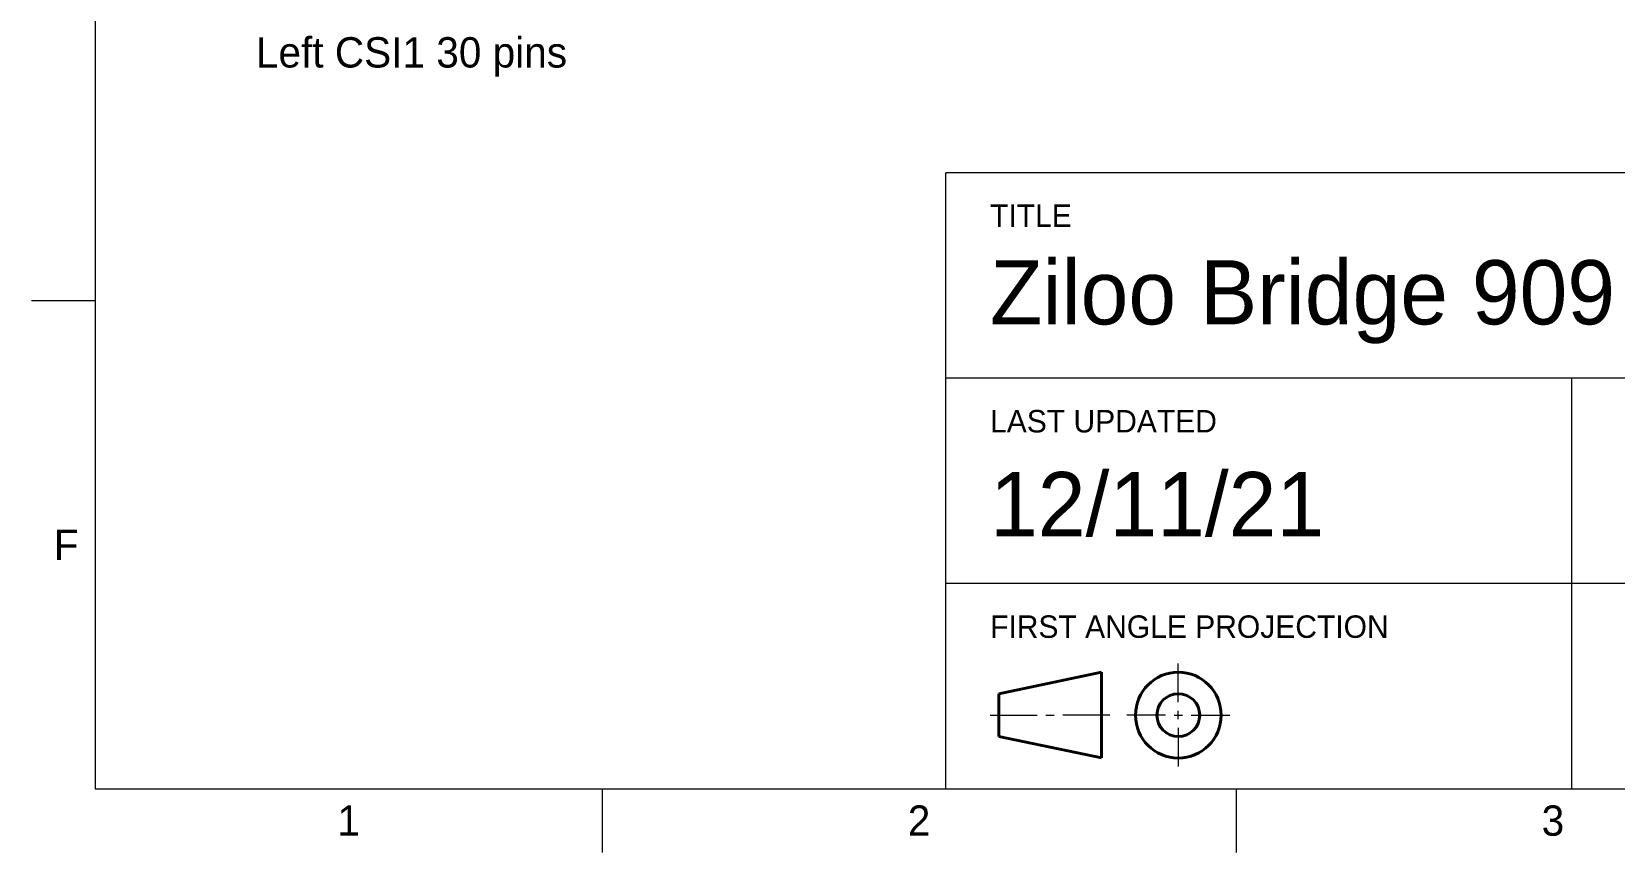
# Model space of a CAD drawing. Header units: millimetres. Extents: x 15 to 205, y 5 to 292.
# Drawn here: x 15 to 139.8, y 5 to 69.7 of the extents above; entities that cross this region are included whole.
import ezdxf

# ---------------------------------------------------------------- set-up
doc = ezdxf.new("R2010")
doc.units = ezdxf.units.MM
doc.layers.add('Annotations', color=7, linetype='Continuous')
doc.layers.add('Border', color=7, linetype='Continuous')
doc.styles.add('Shapr0', font='txt', dxfattribs={"height": 2.3925})
doc.styles.add('Shapr1', font='txt', dxfattribs={"height": 2.3925})

msp = doc.modelspace()

# ---------------------------------------------------------------- linework, layer by layer
at = {"layer": 'Border', "linetype": 'Continuous', "lineweight": 15}
for p, q in [((20, 287), (20, 10)), ((200, 58.6), (87.1, 58.6)), ((87.1, 10), (87.1, 58.6)), ((20, 48.5), (15, 48.5)), ((200, 42.4), (87.1, 42.4)), ((136.5, 10), (136.5, 42.4)), ((200, 26.2), (87.1, 26.2)), ((105.45, 16.84), (105.45, 19.88)), ((90.6, 15.82), (94.31, 15.82)), ((94.99, 15.82), (95.66, 15.82)), ((100.05, 15.82), (96.34, 15.82)), ((104.44, 15.82), (101.4, 15.82)), ((105.11, 15.82), (105.79, 15.82)), ((105.45, 15.49), (105.45, 16.16)), ((106.46, 15.82), (109.5, 15.82)), ((105.45, 14.81), (105.45, 11.77)), ((20, 10), (200, 10)), ((60, 10), (60, 5)), ((110, 10), (110, 5)), ((110, 10), (110, 5))]:
    msp.add_line(p, q, dxfattribs=at)
at = {"layer": 'Border', "linetype": 'Continuous', "lineweight": 40}
for p, q in [((91.28, 17.51), (99.38, 19.2)), ((99.38, 19.2), (99.38, 12.45)), ((91.28, 17.51), (91.28, 14.14)), ((91.28, 14.14), (99.38, 12.45))]:
    msp.add_line(p, q, dxfattribs=at)
for radius in [3.38, 1.69]:
    msp.add_circle((105.45, 15.82), radius, dxfattribs=at)

# ---------------------------------------------------------------- texts
at = {"layer": 'Annotations', "linetype": 'Continuous', "lineweight": 15, "insert": (32.69, 67.73), "char_height": 1.7944, "width": 84.6667, "attachment_point": 4}
msp.add_mtext('{\\fSF-Mono-Regular-Extended.ttf|b0|i0|c0|p0;\\H1.333333x;Left CSI1 30 pins}', dxfattribs=at)
at = {"layer": 'Border', "linetype": 'Continuous', "lineweight": 15, "attachment_point": 7, "style": 'Shapr1'}
for s, insert, char_height in [('TITLE', (90.6, 54.33), 1.77), ('Ziloo Bridge 909', (90.6, 45.11), 5.0625), ('LAST UPDATED', (90.6, 38.09), 1.7705), ('12/11/21', (90.6, 29.86), 5.063), ('FIRST ANGLE PROJECTION', (90.6, 21.89), 1.7705)]:
    msp.add_mtext(s, dxfattribs=dict(at, insert=insert, char_height=char_height))
at = {"layer": 'Border', "linetype": 'Continuous', "lineweight": 15, "char_height": 2.39, "width": 2.3925, "style": 'Shapr0'}
for s, insert, attachment_point in [('F', (18.7, 29.25), 6), ('1', (40, 8.7), 2), ('2', (85, 8.7), 2), ('3', (135, 8.7), 2)]:
    msp.add_mtext(s, dxfattribs=dict(at, insert=insert, attachment_point=attachment_point))

doc.saveas('drawing.dxf')
